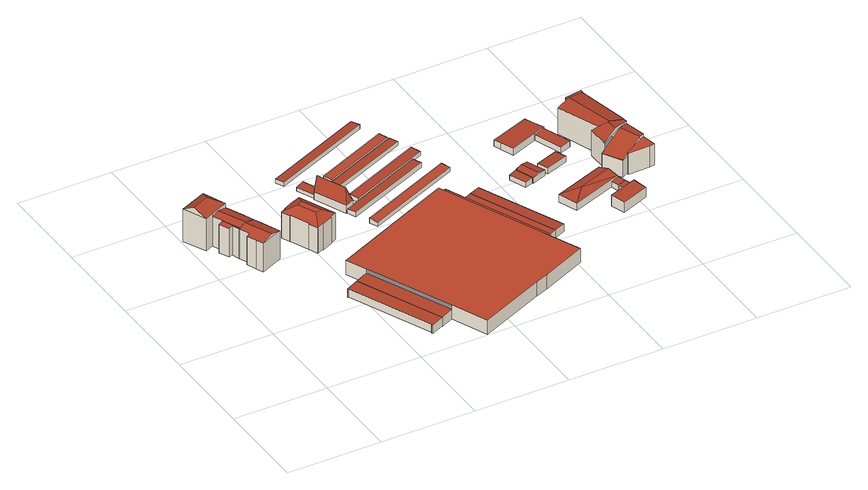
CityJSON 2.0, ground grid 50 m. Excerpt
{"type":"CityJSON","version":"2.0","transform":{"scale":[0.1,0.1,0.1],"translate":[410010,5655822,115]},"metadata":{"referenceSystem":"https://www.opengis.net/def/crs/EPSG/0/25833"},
"CityObjects":{
"building1":{"type":"Building","attributes":{"Dachtyp_tdc":"tdcFreeFormRoof","Gemeindeschluessel":14612000,"Dachneigung":29.55,"QualitaetDacherkennung":62,"Geometrietyp2DReferenz":"3000","measuredHeight":22,"function":"31001_9998","roofType":"5000"},"geometry":[{"type":"Solid","lod":"2","boundaries":[[[[0,1,2,3]],[[1,4,5,2]],[[4,6,7,5]],[[6,8,9,7]],[[8,0,3,9]],[[10,8,6,11]],[[11,6,4,12]],[[0,10,11,12,1]],[[4,1,12]],[[0,8,10]],[[3,2,5,7,9]]]],"semantics":{"surfaces":[{"type":"WallSurface"},{"type":"RoofSurface"},{"type":"GroundSurface"}],"values":[[0,0,0,0,0,1,1,1,0,0,2]]}}]},
"building2":{"type":"Building","attributes":{"Gemeindeschluessel":14612000,"Geometrietyp2DReferenz":"3000","function":"31001_9998","roofType":"9999"},"children":["building2-1","building2-2"]},
"building2-1":{"type":"BuildingPart","attributes":{"Dachtyp_tdc":"tdcGableRoof","Dachneigung":16.18,"QualitaetDacherkennung":88,"Geometrietyp2DReferenz":"3000","measuredHeight":17.61,"roofType":"3100"},"parents":["building2"],"geometry":[{"type":"MultiSurface","lod":"2","boundaries":[[[13,14,15,16]],[[14,17,18,15]],[[17,19,20,21,18]],[[22,23,3,24,25]],[[23,26,27,3]],[[26,28,9,27]],[[28,29,30,9]],[[29,13,16,30]],[[26,23,22,19,17]],[[17,14,13,29,28,26]],[[16,15,18,21,24,3,27,9,30]]],"semantics":{"surfaces":[{"type":"WallSurface"},{"type":"RoofSurface"},{"type":"GroundSurface"}],"values":[0,0,0,0,0,0,0,0,1,1,2]}}]},
"building2-2":{"type":"BuildingPart","attributes":{"Dachtyp_tdc":"tdcPolyFlatRoof","Dachneigung":15.89,"QualitaetDacherkennung":62,"Geometrietyp2DReferenz":"3000","measuredHeight":16.54,"roofType":"2100"},"parents":["building2"],"geometry":[{"type":"MultiSurface","lod":"2","boundaries":[[[20,31,32,21]],[[31,33,34,32]],[[33,35,36,34]],[[35,37,38,36]],[[37,25,24,38]],[[25,37,35,33,31,20]],[[21,32,34,36,38,24]]],"semantics":{"surfaces":[{"type":"WallSurface"},{"type":"RoofSurface"},{"type":"GroundSurface"}],"values":[0,0,0,0,0,1,2]}}]},
"building3":{"type":"Building","attributes":{"Dachtyp_tdc":"tdcFreeFormRoof","Gemeindeschluessel":14612000,"Dachneigung":16.14,"QualitaetDacherkennung":81,"Geometrietyp2DReferenz":"3000","measuredHeight":17.75,"function":"31001_9998","roofType":"5000"},"geometry":[{"type":"Solid","lod":"2","boundaries":[[[[39,40,41,42]],[[40,43,44,41]],[[43,45,46,44]],[[45,47,48,46]],[[47,31,32,48]],[[31,14,15,32]],[[14,49,50,15]],[[49,39,42,50]],[[43,40,51,52,31,47,45]],[[51,39,49,14,52]],[[40,39,51]],[[14,31,52]],[[42,41,44,46,48,32,15,50]]]],"semantics":{"surfaces":[{"type":"WallSurface"},{"type":"RoofSurface"},{"type":"GroundSurface"}],"values":[[0,0,0,0,0,0,0,0,1,1,0,0,2]]}}]},
"building4":{"type":"Building","attributes":{"Dachtyp_tdc":"tdcPolyFlatRoof","Gemeindeschluessel":14612000,"Dachneigung":2.99,"QualitaetDacherkennung":90,"Geometrietyp2DReferenz":"3000","measuredHeight":4.85,"function":"31001_2000","roofType":"2100"},"geometry":[{"type":"Solid","lod":"2","boundaries":[[[[53,54,55,56]],[[54,57,58,55]],[[57,59,60,58]],[[59,61,62,60]],[[61,63,64,62]],[[63,65,66,64]],[[65,67,68,66]],[[67,53,56,68]],[[67,65,63,61,59,57,54,53]],[[56,55,58,60,62,64,66,68]]]],"semantics":{"surfaces":[{"type":"WallSurface"},{"type":"RoofSurface"},{"type":"GroundSurface"}],"values":[[0,0,0,0,0,0,0,0,1,2]]}}]},
"building5":{"type":"Building","attributes":{"Dachtyp_tdc":"tdcCutTentRoof","Gemeindeschluessel":14612000,"Dachneigung":30.21,"QualitaetDacherkennung":77,"Geometrietyp2DReferenz":"3000","measuredHeight":17.67,"function":"31001_9998","roofType":"9999"},"geometry":[{"type":"Solid","lod":"2","boundaries":[[[[69,70,71,72]],[[70,73,74,71]],[[73,75,76,74]],[[75,77,78,76]],[[77,79,80,78]],[[79,81,82,80]],[[81,83,84,82]],[[83,85,86,84]],[[85,87,88,86]],[[87,89,90,88]],[[89,91,92,90]],[[91,93,94,92]],[[93,95,96,94]],[[95,97,98,96]],[[97,99,100,98]],[[99,101,102,100]],[[101,103,104,102]],[[103,69,72,104]],[[75,73,105,106]],[[85,83,81,79,77,75,106,107]],[[99,97,95,93,91,89,87,85,107,108]],[[73,70,69,103,101,99,108,105]],[[108,107,106,105]],[[72,71,74,76,78,80,82,84,86,88,90,92,94,96,98,100,102,104]]]],"semantics":{"surfaces":[{"type":"WallSurface"},{"type":"RoofSurface"},{"type":"GroundSurface"}],"values":[[0,0,0,0,0,0,0,0,0,0,0,0,0,0,0,0,0,0,1,1,1,1,1,2]]}}]},
"building6":{"type":"Building","attributes":{"Dachtyp_tdc":"tdcPolyFlatRoof","Gemeindeschluessel":14612000,"Dachneigung":3.07,"QualitaetDacherkennung":61,"Geometrietyp2DReferenz":"3000","measuredHeight":2.39,"function":"31001_2463","roofType":"2100"},"geometry":[{"type":"Solid","lod":"2","boundaries":[[[[109,110,111,112]],[[110,113,114,111]],[[113,115,116,114]],[[115,117,118,116]],[[117,109,112,118]],[[117,115,113,110,109]],[[112,111,114,116,118]]]],"semantics":{"surfaces":[{"type":"WallSurface"},{"type":"RoofSurface"},{"type":"GroundSurface"}],"values":[[0,0,0,0,0,1,2]]}}]},
"building7":{"type":"Building","attributes":{"Dachtyp_tdc":"tdcFreeFormRoof","Gemeindeschluessel":14612000,"Dachneigung":72.33,"QualitaetDacherkennung":5,"Geometrietyp2DReferenz":"3000","measuredHeight":12.12,"function":"31001_2463","roofType":"5000"},"geometry":[{"type":"Solid","lod":"2","boundaries":[[[[119,120,121,122]],[[120,123,124,121]],[[123,125,126,124]],[[125,127,128,126]],[[127,119,122,128]],[[129,130,131,123,120]],[[129,120,119]],[[130,129,119,127]],[[125,131,130,127]],[[123,131,125]],[[122,121,124,126,128]]]],"semantics":{"surfaces":[{"type":"WallSurface"},{"type":"RoofSurface"},{"type":"GroundSurface"}],"values":[[0,0,0,0,0,1,1,1,0,0,2]]}}]},
"building8":{"type":"Building","attributes":{"Gemeindeschluessel":14612000,"Geometrietyp2DReferenz":"3000","function":"31001_2000","roofType":"9999"},"children":["building8-1","building8-2","building8-3","building8-4"]},
"building8-1":{"type":"BuildingPart","attributes":{"Dachtyp_tdc":"tdcPolyFlatRoof","Dachneigung":0,"QualitaetDacherkennung":51,"Geometrietyp2DReferenz":"3000","measuredHeight":4.48,"roofType":"1000"},"parents":["building8"],"geometry":[{"type":"MultiSurface","lod":"2","boundaries":[[[132,133,134,135,136]],[[137,138,139,140]],[[138,141,142,143,139]],[[138,137,133,132,141]],[[143,135,134,140,139]]],"semantics":{"surfaces":[{"type":"WallSurface"},{"type":"RoofSurface"},{"type":"GroundSurface"}],"values":[0,0,0,1,2]}}]},
"building8-2":{"type":"BuildingPart","attributes":{"Dachtyp_tdc":"tdcPolyFlatRoof","Dachneigung":5.86,"QualitaetDacherkennung":87,"Geometrietyp2DReferenz":"3000","measuredHeight":4.61,"roofType":"2100"},"parents":["building8"],"geometry":[{"type":"MultiSurface","lod":"2","boundaries":[[[144,136,135,145]],[[142,146,147,143]],[[146,144,145,147]],[[146,142,136,144]],[[145,135,143,147]]],"semantics":{"surfaces":[{"type":"WallSurface"},{"type":"RoofSurface"},{"type":"GroundSurface"}],"values":[0,0,0,1,2]}}]},
"building8-3":{"type":"BuildingPart","attributes":{"Dachtyp_tdc":"tdcPolyFlatRoof","Dachneigung":0,"QualitaetDacherkennung":9,"Geometrietyp2DReferenz":"3000","measuredHeight":7.88,"roofType":"1000"},"parents":["building8"],"geometry":[{"type":"MultiSurface","lod":"2","boundaries":[[[148,149,150,134,133]],[[149,151,152,150]],[[151,153,154,152]],[[153,155,156,154]],[[155,157,158,159,156]],[[160,161,162,163,164]],[[161,165,166,162]],[[165,167,137,140,166]],[[167,165,161,160,168,157,155,153,151,149,148]],[[134,150,152,154,156,159,169,163,162,166,140]]],"semantics":{"surfaces":[{"type":"WallSurface"},{"type":"RoofSurface"},{"type":"GroundSurface"}],"values":[0,0,0,0,0,0,0,0,1,2]}}]},
"building8-4":{"type":"BuildingPart","attributes":{"Dachtyp_tdc":"tdcPolyFlatRoof","Dachneigung":3.07,"QualitaetDacherkennung":82,"Geometrietyp2DReferenz":"3000","measuredHeight":5.34,"roofType":"2100"},"parents":["building8"],"geometry":[{"type":"MultiSurface","lod":"2","boundaries":[[[158,53,170,159]],[[53,67,171,170]],[[67,164,163,171]],[[172,164,67,53,158]],[[159,170,171,163,169]]],"semantics":{"surfaces":[{"type":"WallSurface"},{"type":"RoofSurface"},{"type":"GroundSurface"}],"values":[0,0,0,1,2]}}]},
"building9":{"type":"Building","attributes":{"Dachtyp_tdc":"tdcPolyFlatRoof","Gemeindeschluessel":14612000,"Dachneigung":2.78,"QualitaetDacherkennung":70,"Geometrietyp2DReferenz":"3000","measuredHeight":2.44,"function":"31001_2463","roofType":"2100"},"geometry":[{"type":"Solid","lod":"2","boundaries":[[[[173,174,175,176]],[[174,177,178,175]],[[177,179,180,178]],[[179,173,176,180]],[[179,177,174,173]],[[176,175,178,180]]]],"semantics":{"surfaces":[{"type":"WallSurface"},{"type":"RoofSurface"},{"type":"GroundSurface"}],"values":[[0,0,0,0,1,2]]}}]},
"building10":{"type":"Building","attributes":{"Dachtyp_tdc":"tdcPolyFlatRoof","Gemeindeschluessel":14612000,"Dachneigung":2.63,"QualitaetDacherkennung":55,"Geometrietyp2DReferenz":"3000","measuredHeight":2.69,"function":"31001_2463","roofType":"2100"},"geometry":[{"type":"Solid","lod":"2","boundaries":[[[[181,182,183,184]],[[182,185,186,183]],[[185,187,188,186]],[[187,189,190,188]],[[189,181,184,190]],[[189,187,185,182,181]],[[184,183,186,188,190]]]],"semantics":{"surfaces":[{"type":"WallSurface"},{"type":"RoofSurface"},{"type":"GroundSurface"}],"values":[[0,0,0,0,0,1,2]]}}]},
"building11":{"type":"Building","attributes":{"Dachtyp_tdc":"tdcPolyFlatRoof","Gemeindeschluessel":14612000,"Dachneigung":2.79,"QualitaetDacherkennung":58,"Geometrietyp2DReferenz":"3000","measuredHeight":2.7,"function":"31001_2463","roofType":"2100"},"geometry":[{"type":"Solid","lod":"2","boundaries":[[[[191,192,193,194]],[[192,195,196,193]],[[192,191,197,195]],[[196,198,194,193]],[[195,197,198,196]],[[197,191,194,198]]]],"semantics":{"surfaces":[{"type":"WallSurface"},{"type":"RoofSurface"},{"type":"GroundSurface"}],"values":[[0,0,1,2,0,0]]}}]},
"building12":{"type":"Building","attributes":{"Dachtyp_tdc":"tdcPolyFlatRoof","Gemeindeschluessel":14612000,"Dachneigung":3.08,"QualitaetDacherkennung":83,"Geometrietyp2DReferenz":"3000","measuredHeight":2.41,"function":"31001_2463","roofType":"2100"},"geometry":[{"type":"Solid","lod":"2","boundaries":[[[[199,200,201,202]],[[200,203,204,201]],[[203,205,206,204]],[[205,199,202,206]],[[205,203,200,199]],[[202,201,204,206]]]],"semantics":{"surfaces":[{"type":"WallSurface"},{"type":"RoofSurface"},{"type":"GroundSurface"}],"values":[[0,0,0,0,1,2]]}}]},
"building13":{"type":"Building","attributes":{"Dachtyp_tdc":"tdcPolyFlatRoof","Gemeindeschluessel":14612000,"Dachneigung":2.92,"QualitaetDacherkennung":77,"Geometrietyp2DReferenz":"3000","measuredHeight":2.5,"function":"31001_2463","roofType":"2100"},"geometry":[{"type":"Solid","lod":"2","boundaries":[[[[207,208,209,210]],[[208,211,212,209]],[[211,213,214,212]],[[213,207,210,214]],[[213,211,208,207]],[[210,209,212,214]]]],"semantics":{"surfaces":[{"type":"WallSurface"},{"type":"RoofSurface"},{"type":"GroundSurface"}],"values":[[0,0,0,0,1,2]]}}]},
"building14":{"type":"Building","attributes":{"Dachtyp_tdc":"tdcPolyFlatRoof","Gemeindeschluessel":14612000,"Dachneigung":2.8,"QualitaetDacherkennung":76,"Geometrietyp2DReferenz":"3000","measuredHeight":2.34,"function":"31001_2463","roofType":"2100"},"geometry":[{"type":"Solid","lod":"2","boundaries":[[[[215,216,217,218]],[[216,219,220,217]],[[219,221,222,220]],[[221,215,218,222]],[[221,219,216,215]],[[218,217,220,222]]]],"semantics":{"surfaces":[{"type":"WallSurface"},{"type":"RoofSurface"},{"type":"GroundSurface"}],"values":[[0,0,0,0,1,2]]}}]},
"building15":{"type":"Building","attributes":{"Dachtyp_tdc":"tdcPolyFlatRoof","Gemeindeschluessel":14612000,"Dachneigung":2.94,"QualitaetDacherkennung":90,"Geometrietyp2DReferenz":"3000","measuredHeight":4.39,"function":"31001_2000","roofType":"2100"},"geometry":[{"type":"Solid","lod":"2","boundaries":[[[[223,224,225,226]],[[224,227,228,225]],[[227,229,230,228]],[[229,223,226,230]],[[229,227,224,223]],[[226,225,228,230]]]],"semantics":{"surfaces":[{"type":"WallSurface"},{"type":"RoofSurface"},{"type":"GroundSurface"}],"values":[[0,0,0,0,1,2]]}}]},
"building16":{"type":"Building","attributes":{"Dachtyp_tdc":"tdcPolyFlatRoof","Gemeindeschluessel":14612000,"Dachneigung":4.36,"QualitaetDacherkennung":80,"Geometrietyp2DReferenz":"3000","measuredHeight":3.08,"function":"31001_9998","roofType":"2100"},"geometry":[{"type":"Solid","lod":"2","boundaries":[[[[231,232,233,234]],[[232,235,236,233]],[[235,237,238,236]],[[237,231,234,238]],[[237,235,232,231]],[[234,233,236,238]]]],"semantics":{"surfaces":[{"type":"WallSurface"},{"type":"RoofSurface"},{"type":"GroundSurface"}],"values":[[0,0,0,0,1,2]]}}]},
"building17":{"type":"Building","attributes":{"Dachtyp_tdc":"tdcGableRoof","Gemeindeschluessel":14612000,"Dachneigung":10.82,"QualitaetDacherkennung":79,"Geometrietyp2DReferenz":"3000","measuredHeight":3.84,"function":"31001_9998","roofType":"3100"},"geometry":[{"type":"Solid","lod":"2","boundaries":[[[[239,240,241,242]],[[240,243,244,241]],[[243,245,246,244]],[[245,247,248,246]],[[247,249,250,239]],[[249,245,243,240,250]],[[245,249,247]],[[239,250,240]],[[242,241,244,246,248]],[[247,239,242,248]]]],"semantics":{"surfaces":[{"type":"WallSurface"},{"type":"RoofSurface"},{"type":"GroundSurface"}],"values":[[0,0,0,0,1,1,0,0,2,0]]}}]},
"building18":{"type":"Building","attributes":{"Dachtyp_tdc":"tdcFreeFormRoof","Gemeindeschluessel":14612000,"Dachneigung":14.16,"QualitaetDacherkennung":50,"Geometrietyp2DReferenz":"3000","measuredHeight":5.55,"function":"31001_2000","roofType":"5000"},"geometry":[{"type":"Solid","lod":"2","boundaries":[[[[251,252,253,254]],[[252,255,256,253]],[[255,257,258,256]],[[257,251,254,258]],[[251,259,252]],[[259,257,260]],[[257,259,251]],[[259,260,255,252]],[[257,255,260]],[[254,253,256,258]]]],"semantics":{"surfaces":[{"type":"WallSurface"},{"type":"RoofSurface"},{"type":"GroundSurface"}],"values":[[0,0,0,0,1,1,1,1,0,2]]}}]},
"building19":{"type":"Building","attributes":{"Dachtyp_tdc":"tdcPolyFlatRoof","Gemeindeschluessel":14612000,"Dachneigung":5.03,"QualitaetDacherkennung":82,"Geometrietyp2DReferenz":"3000","measuredHeight":3.58,"function":"31001_9998","roofType":"2100"},"geometry":[{"type":"Solid","lod":"2","boundaries":[[[[261,262,263,264]],[[262,265,266,263]],[[265,267,268,266]],[[267,261,264,268]],[[267,265,262,261]],[[264,263,266,268]]]],"semantics":{"surfaces":[{"type":"WallSurface"},{"type":"RoofSurface"},{"type":"GroundSurface"}],"values":[[0,0,0,0,1,2]]}}]},
"building20":{"type":"Building","attributes":{"Dachtyp_tdc":"tdcPolyFlatRoof","Gemeindeschluessel":14612000,"Dachneigung":5.24,"QualitaetDacherkennung":83,"Geometrietyp2DReferenz":"3000","measuredHeight":6.21,"function":"31001_2000","roofType":"2100"},"geometry":[{"type":"Solid","lod":"2","boundaries":[[[[269,270,271,272]],[[270,273,274,271]],[[273,275,276,274]],[[275,277,278,276]],[[277,279,280,278]],[[279,269,272,280]],[[279,277,275,273,270,269]],[[272,271,274,276,278,280]]]],"semantics":{"surfaces":[{"type":"WallSurface"},{"type":"RoofSurface"},{"type":"GroundSurface"}],"values":[[0,0,0,0,0,0,1,2]]}}]},
"building21":{"type":"Building","attributes":{"Dachtyp_tdc":"tdcPolyFlatRoof","Gemeindeschluessel":14612000,"Dachneigung":2.8,"QualitaetDacherkennung":59,"Geometrietyp2DReferenz":"3000","measuredHeight":4.05,"function":"31001_9998","roofType":"2100"},"geometry":[{"type":"Solid","lod":"2","boundaries":[[[[281,282,283,284]],[[282,285,286,283]],[[285,287,288,286]],[[287,289,290,288]],[[289,291,292,290]],[[291,293,294,292]],[[293,295,296,294]],[[295,297,298,296]],[[297,281,284,298]],[[297,295,293,291,289,287,285,282,281]],[[284,283,286,288,290,292,294,296,298]]]],"semantics":{"surfaces":[{"type":"WallSurface"},{"type":"RoofSurface"},{"type":"GroundSurface"}],"values":[[0,0,0,0,0,0,0,0,0,1,2]]}}]},
"building22":{"type":"Building","attributes":{"Dachtyp_tdc":"tdcPolyFlatRoof","Gemeindeschluessel":14612000,"Dachneigung":7.38,"QualitaetDacherkennung":57,"Geometrietyp2DReferenz":"3000","measuredHeight":3.82,"function":"31001_2000","roofType":"2100"},"geometry":[{"type":"Solid","lod":"2","boundaries":[[[[299,300,301,302]],[[300,303,304,301]],[[303,305,258,304]],[[305,306,307,258]],[[306,299,302,307]],[[306,305,303,300,299]],[[302,301,304,258,307]]]],"semantics":{"surfaces":[{"type":"WallSurface"},{"type":"RoofSurface"},{"type":"GroundSurface"}],"values":[[0,0,0,0,0,1,2]]}}]},
"building23":{"type":"Building","attributes":{"Dachtyp_tdc":"tdcPolyFlatRoof","Gemeindeschluessel":14612000,"Dachneigung":8.01,"QualitaetDacherkennung":67,"Geometrietyp2DReferenz":"3000","measuredHeight":3.81,"function":"31001_2000","roofType":"2100"},"geometry":[{"type":"Solid","lod":"2","boundaries":[[[[308,299,309,310]],[[299,306,311,309]],[[306,312,313,311]],[[312,314,315,313]],[[314,308,310,315]],[[314,312,306,299,308]],[[310,309,311,313,315]]]],"semantics":{"surfaces":[{"type":"WallSurface"},{"type":"RoofSurface"},{"type":"GroundSurface"}],"values":[[0,0,0,0,0,1,2]]}}]},
"building24":{"type":"Building","attributes":{"Dachtyp_tdc":"tdcPolyFlatRoof","Gemeindeschluessel":14612000,"Dachneigung":4.47,"QualitaetDacherkennung":84,"Geometrietyp2DReferenz":"3000","measuredHeight":3.61,"function":"31001_9998","roofType":"2100"},"geometry":[{"type":"Solid","lod":"2","boundaries":[[[[316,317,318,319]],[[317,320,321,318]],[[320,322,323,321]],[[322,316,319,323]],[[322,320,317,316]],[[319,318,321,323]]]],"semantics":{"surfaces":[{"type":"WallSurface"},{"type":"RoofSurface"},{"type":"GroundSurface"}],"values":[[0,0,0,0,1,2]]}}]},
"building25":{"type":"Building","attributes":{"name":"Kletterhalle","Gemeindeschluessel":14612000,"Geometrietyp2DReferenz":"3000","function":"31001_3211","roofType":"9999"},"children":["building25-1","building25-2","building25-3","building25-4","building25-5"]},
"building25-1":{"type":"BuildingPart","attributes":{"Dachtyp_tdc":"tdcPolyFlatRoof","Dachneigung":0,"QualitaetDacherkennung":46,"Geometrietyp2DReferenz":"3000","measuredHeight":14.38,"roofType":"1000"},"parents":["building25"],"geometry":[{"type":"MultiSurface","lod":"2","boundaries":[[[324,325,326,327]],[[324,328,329,325]],[[328,330,331,329]],[[330,332,333,331]],[[332,334,335,336,333]],[[332,330,328,324,327,337,334]],[[336,326,325,329,331,333]]],"semantics":{"surfaces":[{"type":"WallSurface"},{"type":"RoofSurface"},{"type":"GroundSurface"}],"values":[0,0,0,0,0,1,2]}}]},
"building25-2":{"type":"BuildingPart","attributes":{"Dachtyp_tdc":"tdcGableRoof","Dachneigung":14.62,"QualitaetDacherkennung":9,"Geometrietyp2DReferenz":"3000","measuredHeight":13.75,"roofType":"3100"},"parents":["building25"],"geometry":[{"type":"MultiSurface","lod":"2","boundaries":[[[338,339,340,341]],[[342,343,344,340,339,345,346]],[[346,345,347]],[[348,343,342,349]],[[349,342,346]],[[350,338,341,351,352]],[[353,354,355,356,357,358]],[[348,349,355,354]],[[349,346,356,355]],[[346,347,357,356]],[[350,352,353,358]]],"semantics":{"surfaces":[{"type":"RoofSurface"},{"type":"WallSurface"},{"type":"GroundSurface"}],"values":[0,0,1,1,1,1,2,1,1,1,1]}}]},
"building25-3":{"type":"BuildingPart","attributes":{"Dachtyp_tdc":"tdcGableRoof","Dachneigung":13.4,"QualitaetDacherkennung":31,"Geometrietyp2DReferenz":"3000","measuredHeight":16.19,"roofType":"3100"},"parents":["building25"],"geometry":[{"type":"MultiSurface","lod":"2","boundaries":[[[335,359,360,361,336]],[[362,363,364,365,366,367]],[[359,335,337,368,369]],[[363,362,369,368]],[[336,361,365,364,326]]],"semantics":{"surfaces":[{"type":"WallSurface"},{"type":"RoofSurface"},{"type":"GroundSurface"}],"values":[0,0,1,1,2]}}]},
"building25-4":{"type":"BuildingPart","attributes":{"Dachtyp_tdc":"tdcGableRoof","Dachneigung":11.51,"QualitaetDacherkennung":31,"Geometrietyp2DReferenz":"3000","measuredHeight":15.98,"roofType":"3100"},"parents":["building25"],"geometry":[{"type":"MultiSurface","lod":"2","boundaries":[[[360,370,338,350,358,361]],[[371,372,373,357,347,345]],[[371,370,374]],[[370,360,375,376,374]],[[372,371,374,376,377,367]],[[361,358,357,373,365]]],"semantics":{"surfaces":[{"type":"WallSurface"},{"type":"RoofSurface"},{"type":"GroundSurface"}],"values":[0,0,0,1,1,2]}}]},
"building25-5":{"type":"BuildingPart","attributes":{"Dachtyp_tdc":"tdcPolyFlatRoof","Dachneigung":0,"QualitaetDacherkennung":53,"Geometrietyp2DReferenz":"3000","measuredHeight":11.77,"roofType":"1000"},"parents":["building25"],"geometry":[{"type":"MultiSurface","lod":"2","boundaries":[[[378,379,343,348,354,380]],[[351,381,382,353,352]],[[381,383,384,382]],[[383,378,380,384]],[[383,381,351,344,379,378]],[[380,354,353,382,384]]],"semantics":{"surfaces":[{"type":"WallSurface"},{"type":"RoofSurface"},{"type":"GroundSurface"}],"values":[0,0,0,0,1,2]}}]}
},
"vertices":[
[106,1251,193],[63,1230,192],[63,1230,11],[106,1251,11],[6,1350,194],[6,1350,11],[149,1412,194],[149,1412,11],[201,1293,192],[201,1293,11],[199,1292,193],[123,1329,231],[34,1290,231],
[248,1188,169],[266,1146,170],[266,1146,11],[248,1188,11],[209,1122,188],[209,1122,11],[170,1106,178],[170,1106,177],[170,1106,11],[130,1198,178],[106,1251,178],[130,1198,11],[130,1198,177],[145,1268,188],[145,1268,11],[201,1293,170],[242,1198,170],[242,1198,11],
[165,1104,175],[165,1104,11],[150,1141,176],[150,1141,11],[131,1133,170],[131,1133,11],[107,1188,170],[107,1188,11],
[326,1005,170],[208,954,170],[208,954,11],[326,1005,11],[192,991,170],[192,991,11],[171,1041,170],[171,1041,11],[188,1049,175],[188,1049,11],[284,1101,170],[284,1101,11],[267,979,188],[206,1121,188],
[708,164,60],[639,134,56],[639,134,11],[708,164,11],[636,143,56],[636,143,11],[641,145,56],[641,145,11],[449,583,56],[449,583,11],[444,581,56],[444,581,11],[443,585,56],[443,585,11],[510,615,60],[510,615,11],
[504,1194,158],[505,1191,159],[505,1191,11],[504,1194,11],[541,1206,161],[541,1206,11],[626,1012,162],[626,1012,11],[591,997,160],[591,997,11],[593,993,158],[593,993,11],[536,968,156],[536,968,11],[535,971,158],[535,971,11],[503,957,157],[503,957,11],[499,956,154],[499,956,11],[478,1004,154],[478,1004,11],[481,1005,156],[481,1005,11],[437,1104,156],[437,1104,11],[435,1104,155],[435,1104,11],[415,1149,155],[415,1149,11],[416,1150,156],[416,1150,11],[448,1164,157],[448,1164,11],[445,1168,155],[445,1168,11],[520,1139,187],[565,1039,187],[530,1028,188],[488,1121,188],
[704,1343,34],[662,1438,34],[662,1438,13],[704,1343,13],[709,1459,37],[709,1459,13],[750,1364,37],[750,1364,13],[744,1361,36],[744,1361,13],
[819,1189,55],[773,1170,55],[773,1170,11],[819,1189,11],[699,1341,55],[699,1341,11],[704,1343,55],[704,1343,11],[744,1361,55],[744,1361,11],[786,1202,133],[721,1351,133],[704,1343,72],
[1478,503,55],[1431,483,55],[1431,483,10],[1478,503,10],[1478,503,52],[1189,1038,55],[1236,1058,55],[1236,1058,10],[1189,1038,10],[1282,954,55],[1282,954,52],[1282,954,10],
[1513,519,56],[1513,519,10],[1318,969,56],[1318,969,10],
[1431,483,89],[1515,290,89],[1515,290,10],[1275,185,89],[1275,185,10],[1206,156,89],[1206,156,10],[855,3,89],[855,3,10],[773,192,89],[773,192,64],[773,192,10],[574,643,89],[528,748,89],[528,748,10],[574,643,10],[574,643,64],[979,947,89],[979,947,10],[1189,1038,89],[576,644,89],[576,644,10],
[708,164,10],[510,615,10],[576,644,64],
[1145,1775,32],[1165,1728,35],[1165,1728,11],[1145,1775,11],[631,1499,35],[631,1499,11],[611,1546,32],[611,1546,11],
[800,1125,36],[779,1172,33],[779,1172,9],[800,1125,9],[819,1189,33],[819,1189,9],[1240,1369,33],[1240,1369,9],[1260,1321,36],[1260,1321,9],
[850,1008,33],[830,1054,35],[830,1054,8],[850,1008,8],[1337,1272,35],[1337,1272,8],[1357,1226,33],[1357,1226,8],
[1231,1572,32],[1252,1524,35],[1252,1524,10],[1231,1572,10],[817,1339,35],[817,1339,10],[797,1387,32],[797,1387,10],
[866,1219,32],[846,1267,35],[846,1267,10],[866,1219,10],[1281,1453,35],[1281,1453,10],[1302,1405,32],[1302,1405,10],
[835,1409,32],[816,1454,34],[816,1454,11],[835,1409,11],[1207,1622,34],[1207,1622,11],[1227,1577,32],[1227,1577,11],
[1573,545,52],[1513,519,55],[1513,519,11],[1573,545,11],[1318,969,55],[1318,969,11],[1377,995,52],[1377,995,11],
[1562,1030,38],[1606,1047,41],[1606,1047,10],[1562,1030,10],[1640,956,41],[1640,956,10],[1597,939,38],[1597,939,10],
[1720,979,42],[1642,950,42],[1642,950,11],[1720,979,11],[1640,956,42],[1640,956,11],[1606,1047,42],[1606,1047,11],[1682,1076,42],[1682,1076,11],[1644,1061,50],[1681,964,50],
[1709,660,51],[1671,764,51],[1671,764,10],[1709,660,10],[1943,865,51],[1943,865,10],[1982,761,51],[1982,761,10],[1781,746,65],[1963,813,65],
[1835,1082,42],[1857,1021,48],[1857,1021,12],[1835,1082,12],[1737,979,48],[1737,979,12],[1716,1040,42],[1716,1040,12],
[1865,613,72],[1974,653,72],[1974,653,10],[1865,613,10],[2014,667,72],[2014,667,10],[2016,664,72],[2016,664,10],[2039,595,65],[2039,595,10],[1892,540,65],[1892,540,10],
[1634,1300,44],[1841,1377,44],[1841,1377,10],[1634,1300,10],[1842,1376,45],[1842,1376,10],[1856,1340,46],[1856,1340,10],[1882,1270,50],[1882,1270,10],[1877,1268,50],[1877,1268,10],[1820,1247,50],[1820,1247,10],[1675,1192,50],[1675,1192,10],[1649,1262,46],[1649,1262,10],
[1965,707,43],[1955,703,42],[1955,703,10],[1965,707,10],[1941,746,42],[1941,746,10],[1982,761,48],[1996,717,48],[1996,717,10],
[1955,703,41],[1965,707,9],[1955,703,9],[1996,717,9],[2014,667,48],[2014,667,9],[1974,653,41],[1974,653,9],
[1820,1247,43],[1877,1268,48],[1877,1268,12],[1820,1247,12],[1932,1117,48],[1932,1117,12],[1874,1096,43],[1874,1096,12],
[2016,1287,155],[2016,1287,11],[2020,1267,11],[2020,1267,155],[2013,1286,155],[2013,1286,11],[2012,1294,155],[2012,1294,11],[2102,1311,155],[2102,1311,11],[2104,1298,155],[2104,1298,150],[2104,1298,11],[2085,1290,155],
[2164,996,139],[2118,969,149],[2158,861,149],[2187,878,143],[2026,785,110],[2059,804,120],[2091,823,129],[1989,895,111],[1969,883,105],[1989,895,105],[2059,804,105],[2026,785,105],[2164,996,105],[2187,878,129],[2187,878,105],[2187,878,11],[2059,804,11],[2026,785,11],[1969,883,11],[1989,895,11],[2164,996,11],
[2160,1013,155],[2160,1013,152],[2160,1013,11],[2021,1009,163],[1938,1237,159],[1938,1237,11],[2021,1009,11],[2021,1009,153],[2021,1009,160],[2013,1264,173],[2082,1011,173],
[2164,996,152],[1989,895,152],[1986,1009,153],[1986,1009,11],[2079,947,171],[2143,1012,156],[2076,1011,171],[2032,1010,162],
[2059,793,129],[2059,804,129],[2059,793,11],[2202,800,129],[2202,800,11],[2175,795,129],[2175,795,11]
]}
